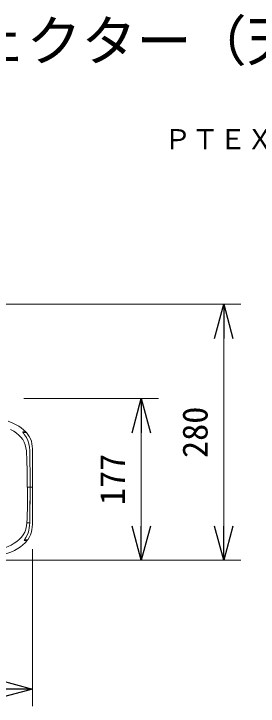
# Model space of a CAD drawing. Units: millimetres, scale not verified. Extents: x -62 to 62, y -57 to 57.
# Drawn here: x -12.4 to 5.3, y 6.3 to 56.8 of the extents above; entities that cross this region are included whole.
import ezdxf
from ezdxf.enums import TextEntityAlignment as Align

# ---------------------------------------------------------------- set-up
doc = ezdxf.new("R2010")
doc.units = ezdxf.units.MM
doc.header["$LTSCALE"] = 0.125
for name, color, linetype in [('0-0_0', 7, 'Continuous'), ('0-1_MOJI1', 7, 'Continuous'), ('0-3_TOUROKU', 7, 'Continuous')]:
    doc.layers.add(name, color=color, linetype=linetype)
doc.layers.add('0-4_SUNPO', color=3, linetype='Continuous', lineweight=18)
doc.layers.add('0-5_GAIKEI', color=1, linetype='Continuous', lineweight=18)
doc.styles.add('ＭＳ ゴシック', font='')
doc.styles.get('ＭＳ ゴシック').set_extended_font_data('MS Gothic')

# ---------------------------------------------------------------- blocks, each defined once
blk = doc.blocks.new('_Open30')
at = {"layer": '0-0_0'}
blk.add_line((0, 0), (-1, 0), dxfattribs=at)
blk.add_lwpolyline([(-1, 0.26795), (0, 0), (-1, -0.26795)], dxfattribs=at)
blk = doc.blocks.new('D4')
at = {"layer": '0-4_SUNPO'}
for p, q in [((18.1047, 205.2928), (18.1047, 193.8486)), ((53.4381, 205.2928), (53.4381, 193.8486)), ((50.9381, 195.0986), (20.6047, 195.0986))]:
    blk.add_line(p, q, dxfattribs=at)
at = {"layer": '0-4_SUNPO', "xscale": 2.5, "yscale": 2.5, "rotation": 180}
blk.add_blockref('_Open30', (18.1047, 195.0986), dxfattribs=at)
at = {"layer": '0-4_SUNPO', "xscale": 2.5, "yscale": 2.5}
blk.add_blockref('_Open30', (53.4381, 195.0986), dxfattribs=at)
at = {"layer": '0-4_SUNPO', "color": 7, "style": 'ＭＳ ゴシック'}
blk.add_text('530', height=1.833, dxfattribs=at).set_placement((33.8964, 195.7236), align=Align.BOTTOM_LEFT)
blk = doc.blocks.new('D1')
at = {"layer": '0-4_SUNPO'}
for p, q in [((46.2514, 223.1449), (68.5958, 223.1449)), ((67.3458, 206.9782), (67.3458, 220.6449)), ((48.2381, 204.4782), (68.5958, 204.4782))]:
    blk.add_line(p, q, dxfattribs=at)
at = {"layer": '0-4_SUNPO', "xscale": 2.5, "yscale": 2.5}
for p, rotation in [((67.3458, 223.1449), 90), ((67.3458, 204.4782), 270)]:
    blk.add_blockref('_Open30', p, dxfattribs=dict(at, rotation=rotation))
at = {"layer": '0-4_SUNPO', "color": 7, "style": 'ＭＳ ゴシック'}
blk.add_text('280', height=1.833, rotation=90, dxfattribs=at).set_placement((66.7208, 211.9365), align=Align.BOTTOM_LEFT)
blk = doc.blocks.new('D2')
at = {"layer": '0-4_SUNPO'}
for p, q in [((52.8047, 216.2782), (62.5958, 216.2782)), ((61.3458, 206.9782), (61.3458, 213.7782)), ((48.2381, 204.4782), (62.5958, 204.4782))]:
    blk.add_line(p, q, dxfattribs=at)
at = {"layer": '0-4_SUNPO', "xscale": 2.5, "yscale": 2.5}
for p, rotation in [((61.3458, 216.2782), 90), ((61.3458, 204.4782), 270)]:
    blk.add_blockref('_Open30', p, dxfattribs=dict(at, rotation=rotation))
at = {"layer": '0-4_SUNPO', "color": 7, "style": 'ＭＳ ゴシック'}
blk.add_text('177', height=1.833, rotation=90, dxfattribs=at).set_placement((60.7208, 208.5032), align=Align.BOTTOM_LEFT)

msp = doc.modelspace()

# ---------------------------------------------------------------- linework, layer by layer
at = {"layer": '0-5_GAIKEI'}
for p, q in [((-12.4146, 26.3735), (-12.6516, 26.5102)), ((-12.225, 26.242), (-12.4146, 26.3735)), ((-12.0486, 26.0936), (-12.225, 26.242)), ((-11.5676, 26.2987), (-11.7553, 26.2922)), ((-11.7086, 26.2938), (-11.7086, 26.2867)), ((-11.7058, 26.2866), (-11.6688, 26.2866)), ((-11.9027, 25.9416), (-12.0486, 26.0936)), ((-11.7753, 25.7729), (-11.9027, 25.9416)), ((-11.6684, 25.5839), (-11.7753, 25.7729)), ((-11.5877, 25.381), (-11.6684, 25.5839)), ((-11.5338, 25.1668), (-11.5877, 25.381)), ((-11.5023, 24.9472), (-11.5338, 25.1668)), ((-11.4855, 24.7078), (-11.5023, 24.9472)), ((-11.477, 24.4678), (-11.4855, 24.7078)), ((-11.474, 24.3772), (-11.477, 24.4678)), ((-11.471, 24.2865), (-11.474, 24.3772)), ((-11.4658, 24.1181), (-11.471, 24.2865)), ((-11.0619, 19.7815), (-11.0619, 24.7081)), ((-11.4612, 23.9496), (-11.4658, 24.1181)), ((-11.4572, 23.7871), (-11.4612, 23.9496)), ((-11.4536, 23.6246), (-11.4572, 23.7871)), ((-11.4474, 23.2883), (-11.4536, 23.6246)), ((-11.4433, 22.952), (-11.4474, 23.2883)), ((-11.4412, 22.6261), (-11.4433, 22.952)), ((-11.4402, 22.3003), (-11.4412, 22.6261)), ((-11.4195, 22.3003), (-11.4402, 22.3003)), ((-11.4193, 22.3003), (-11.2381, 22.3003)), ((-11.238, 22.3003), (-11.0619, 22.3003)), ((-11.2623, 19.7003), (-11.4735, 19.7003)), ((-11.6513, 18.4336), (-11.4636, 18.4336))]:
    msp.add_line(p, q, dxfattribs=at)
at = {"layer": '0-5_GAIKEI', "color": 7}
msp.add_line((-11.0619, 19.7003), (-11.0619, 24.9003), dxfattribs=at)
for points in [[(-11.5538, 26.3326), (-11.7121, 26.4829), (-11.8827, 26.6174), (-12.0632, 26.7373), (-12.2511, 26.8442), (-12.5394, 26.982), (-12.8374, 27.0986)], [(-11.0619, 24.9003), (-11.0634, 25.0895), (-11.0734, 25.2773), (-11.0987, 25.4623), (-11.1432, 25.6443), (-11.2083, 25.8198), (-11.2922, 25.9852), (-11.3924, 26.1393), (-11.5067, 26.2813)], [(-11.4088, 18.4537), (-11.2943, 18.636), (-11.2029, 18.8327), (-11.1363, 19.0418), (-11.1034, 19.2041), (-11.0828, 19.3683), (-11.0761, 19.4511), (-11.0708, 19.5341), (-11.0685, 19.5757), (-11.0663, 19.6173), (-11.0641, 19.6589), (-11.0619, 19.7003)], [(-18.2619, 16.9669), (-17.8056, 16.9673), (-17.3507, 16.9693), (-16.8966, 16.9745), (-16.4436, 16.9847), (-15.842, 17.0081), (-15.2443, 17.047), (-14.6515, 17.1057), (-14.2109, 17.166), (-13.7751, 17.2437), (-13.3448, 17.3425), (-12.9206, 17.4685), (-12.6436, 17.5705), (-12.3748, 17.6897), (-12.116, 17.8292), (-11.9308, 17.9487), (-11.7562, 18.0824), (-11.5945, 18.2325), (-11.4478, 18.4014)], [(-11.4209, 18.4473), (-11.4213, 18.4474), (-11.5178, 18.4474)], [(-11.4636, 18.4336), (-11.4634, 18.4336), (-11.4632, 18.4336), (-11.462, 18.4336), (-11.4609, 18.4334), (-11.4576, 18.4327), (-11.4545, 18.4314), (-11.4516, 18.4296), (-11.4491, 18.4274), (-11.447, 18.4248), (-11.4454, 18.4219), (-11.4443, 18.4188), (-11.4437, 18.4154), (-11.4437, 18.4121), (-11.4442, 18.4088), (-11.4453, 18.4056), (-11.4469, 18.4027)], [(-11.4478, 18.4014), (-11.4473, 18.402), (-11.4469, 18.4027)], [(-11.4387, 18.4473), (-11.4299, 18.4473), (-11.4211, 18.4473)], [(-11.4209, 18.4473), (-11.4207, 18.4473), (-11.4205, 18.4473), (-11.4186, 18.4474), (-11.4166, 18.4478), (-11.4145, 18.4486), (-11.4126, 18.4497), (-11.4109, 18.4512), (-11.4094, 18.4529)], [(-11.4101, 18.4538), (-11.41, 18.4537), (-11.4094, 18.4537), (-11.4088, 18.4537)], [(-11.4088, 18.4537), (-11.4091, 18.4533), (-11.4094, 18.4529)]]:
    msp.add_lwpolyline(points, dxfattribs=at)
at = {"layer": '0-5_GAIKEI'}
for points in [[(-11.7619, 26.3067), (-11.7651, 26.3175), (-11.7653, 26.3254), (-11.764, 26.3285), (-11.7619, 26.3307)], [(-11.7619, 26.3307), (-11.7593, 26.3318), (-11.756, 26.3321)], [(-11.6317, 26.1115), (-11.6436, 26.1276), (-11.6555, 26.1438), (-11.6844, 26.1836), (-11.7115, 26.222), (-11.7304, 26.2502), (-11.7464, 26.276), (-11.7551, 26.2917), (-11.7615, 26.3055), (-11.7617, 26.3061), (-11.7619, 26.3067)], [(-11.756, 26.3321), (-11.703, 26.3319), (-11.6508, 26.3317), (-11.6015, 26.3315), (-11.5527, 26.3313)], [(-11.5189, 26.2866), (-11.5557, 26.2866), (-11.593, 26.2866), (-11.7086, 26.2866)], [(-11.5676, 26.2987), (-11.5675, 26.2987), (-11.5675, 26.2988), (-11.5674, 26.2988), (-11.5673, 26.2988), (-11.567, 26.2988), (-11.5667, 26.2988), (-11.5662, 26.2989), (-11.566, 26.2989)], [(-11.5527, 26.3313), (-11.5508, 26.3285), (-11.5494, 26.3254), (-11.5486, 26.3222), (-11.5483, 26.3189), (-11.5486, 26.3155), (-11.5494, 26.3123), (-11.5507, 26.3092), (-11.5525, 26.3065), (-11.5548, 26.304), (-11.5574, 26.302), (-11.5596, 26.3007), (-11.5619, 26.2998), (-11.5628, 26.2995), (-11.5637, 26.2993), (-11.5643, 26.2991), (-11.5649, 26.299), (-11.5653, 26.299), (-11.5657, 26.2989), (-11.5659, 26.2989), (-11.566, 26.2989)], [(-11.5527, 26.3313), (-11.5533, 26.3319), (-11.5538, 26.3326)], [(-11.5191, 26.2866), (-11.5186, 26.2866), (-11.5181, 26.2866)], [(-11.5075, 26.2822), (-11.5091, 26.2837), (-11.511, 26.285), (-11.513, 26.2859), (-11.5152, 26.2865), (-11.5165, 26.2866), (-11.5177, 26.2866), (-11.5179, 26.2866), (-11.5181, 26.2866)], [(-11.5075, 26.2822), (-11.507, 26.2817), (-11.5067, 26.2813)], [(-11.2383, 22.3003), (-11.2413, 23.2729), (-11.2504, 24.2455), (-11.2536, 24.4886), (-11.2572, 24.7317), (-11.2635, 24.9746), (-11.282, 25.2161), (-11.3243, 25.4554), (-11.3965, 25.688), (-11.4996, 25.9071), (-11.6317, 26.1115)], [(-11.4144, 22.3003), (-11.4175, 21.65), (-11.4267, 20.9999), (-11.4336, 20.6749), (-11.4419, 20.35), (-11.4506, 20.025), (-11.4677, 19.7003)], [(-11.2623, 19.7003), (-11.2603, 19.7403), (-11.259, 19.7803), (-11.2496, 20.3903), (-11.2437, 21.0003), (-11.2396, 21.6503), (-11.2383, 22.3003)], [(-11.2621, 19.7003), (-11.2619, 19.7038), (-11.2617, 19.7074), (-11.2607, 19.7306), (-11.2598, 19.7538), (-11.259, 19.7764), (-11.2584, 19.7991), (-11.2579, 19.8211), (-11.2575, 19.8431), (-11.2571, 19.8674), (-11.2567, 19.8918), (-11.2556, 19.9583), (-11.2545, 20.0249), (-11.2535, 20.1007), (-11.2525, 20.1766), (-11.251, 20.2877), (-11.2496, 20.3987), (-11.248, 20.5401), (-11.2465, 20.6814), (-11.2451, 20.8213), (-11.2438, 20.9611), (-11.2427, 21.0995), (-11.2417, 21.2378), (-11.2409, 21.3593), (-11.2402, 21.4808), (-11.2396, 21.6091), (-11.2391, 21.7373), (-11.2387, 21.8707), (-11.2384, 22.0041), (-11.2382, 22.1467), (-11.2381, 22.2893), (-11.2381, 22.3003)], [(-11.4677, 19.7003), (-11.4953, 19.4688), (-11.5462, 19.2434), (-11.6269, 19.0276), (-11.7364, 18.8272), (-11.8723, 18.6455), (-12.0295, 18.4823), (-12.2026, 18.3375), (-12.3892, 18.2083)], [(-11.5474, 18.6234), (-11.4582, 18.7887), (-11.3871, 18.9607), (-11.3338, 19.1392), (-11.2977, 19.3235), (-11.2754, 19.5113), (-11.2625, 19.7003)], [(-12.3892, 18.2083), (-12.6112, 18.0789), (-12.8402, 17.9664), (-13.075, 17.8681), (-13.3145, 17.781), (-13.8038, 17.6342), (-14.3006, 17.5184), (-14.7999, 17.4258), (-15.3021, 17.3516), (-15.8066, 17.2928), (-16.3133, 17.2462), (-17.128, 17.1913), (-17.9469, 17.1564), (-18.769, 17.1368), (-19.5933, 17.1277), (-20.4189, 17.1246), (-21.7969, 17.1231), (-23.1779, 17.1231), (-24.5619, 17.1233), (-25.9489, 17.123), (-27.3382, 17.1228), (-28.7286, 17.1227)], [(-11.6462, 18.4016), (-11.6523, 18.4034), (-11.6554, 18.4092), (-11.6553, 18.4188), (-11.6519, 18.4321), (-11.6458, 18.4481), (-11.6373, 18.4667), (-11.6254, 18.4898), (-11.6117, 18.5148), (-11.5935, 18.5464), (-11.5741, 18.5793), (-11.5608, 18.6013), (-11.5474, 18.6234)], [(-11.6518, 18.4322), (-11.6425, 18.4167), (-11.6462, 18.4016)], [(-11.4469, 18.4027), (-11.4518, 18.4026), (-11.4566, 18.4026), (-11.4764, 18.4025), (-11.4962, 18.4024), (-11.5705, 18.402), (-11.6462, 18.4016)], [(-11.6461, 18.4471), (-11.5952, 18.4471), (-11.5773, 18.4472), (-11.5591, 18.4472), (-11.5411, 18.4472), (-11.5228, 18.4472), (-11.5046, 18.4472), (-11.4861, 18.4473), (-11.4677, 18.4473), (-11.449, 18.4473), (-11.4304, 18.4473), (-11.421, 18.4473)], [(-11.5471, 18.6232), (-11.5471, 18.6233), (-11.5474, 18.6234)]]:
    msp.add_lwpolyline(points, dxfattribs=at)

# ---------------------------------------------------------------- block references
at = {"layer": '0-4_SUNPO'}
for name in ['D1', 'D2', 'D4']:
    msp.add_blockref(name, (-64.5, -187.5113), dxfattribs=at)

# ---------------------------------------------------------------- texts
at = {"layer": '0-1_MOJI1', "style": 'ＭＳ ゴシック'}
msp.add_text('液晶プロジェクター（天吊り金具付）', height=2.933, dxfattribs=at).set_placement((-35.5, 52.4887), align=Align.BOTTOM_LEFT)
at = {"layer": '0-3_TOUROKU', "style": 'ＭＳ ゴシック'}
msp.add_text('ＰＴＥＸ８００＋ＥＴＰＫＥ３００Ｂ＋ＥＴＰＫＤ１２０Ｓ', height=1.466, dxfattribs=at).set_placement((-1.5001, 46.4887), align=Align.BOTTOM_LEFT)

doc.saveas('drawing.dxf')
